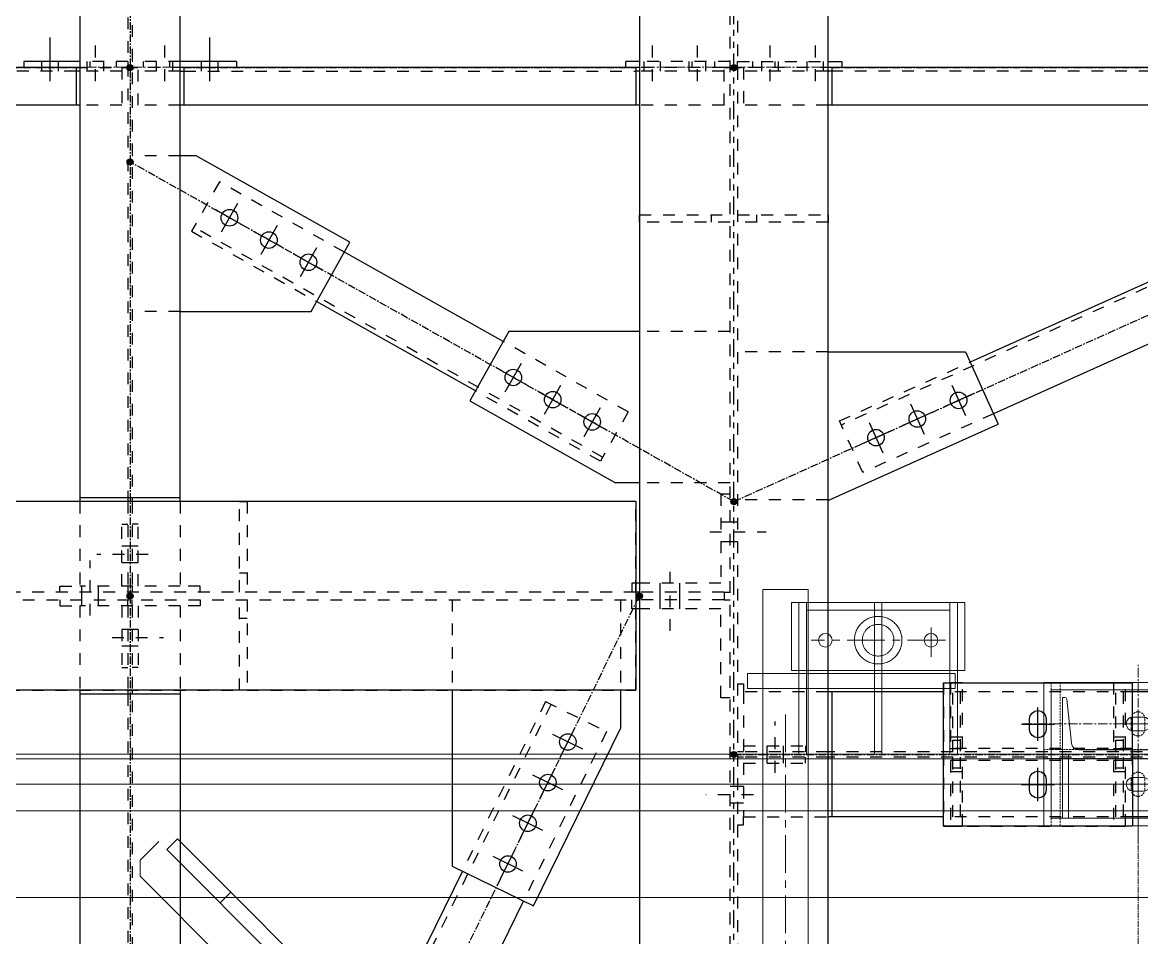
# Model space of a CAD drawing. Header units: inches. Extents: x 209270 to 234360, y -180214 to -150194.
# Drawn here: x 224436 to 225919, y -160517 to -159304 of the extents above; entities that cross this region are included whole.
import ezdxf

# ---------------------------------------------------------------- set-up
doc = ezdxf.new("R2010")
doc.units = ezdxf.units.IN
doc.header["$LTSCALE"] = 10
doc.header["$MEASUREMENT"] = 0
for name, pattern in [('ACAD_ISO02W100', [15, 12, -3]), ('CENTER', [2, 1.25, -0.25, 0.25, -0.25]), ('CENTER2', [1.125, 0.75, -0.125, 0.125, -0.125]), ('DXK_LINE_DOT2', [3.9198, 1.9599, -1.9599]), ('DXK_LINE_DOT5', [7.8785, 2.979, -0.9799, 0.9799, -0.9799, 0.9799, -0.9799]), ('HIDDEN', [0.375, 0.25, -0.125])]:
    doc.linetypes.add(name, pattern=pattern)
doc.layers.get('0').update_dxf_attribs({"color": 1})
for name, color, linetype in [('_BLUE_0', 5, 'Continuous'), ('_BLUE_1', 5, 'Continuous'), ('_BLUE_2', 5, 'Continuous'), ('_BLUE_4', 5, 'Continuous')]:
    doc.layers.add(name, color=color, linetype=linetype)
for name, color, linetype, lineweight in [('All Bought', 1, 'Continuous', 9), ('Belt', 1, 'Continuous', 9), ('CEN', 1, 'CENTER', 9), ('CENETR LINE', 1, 'CENTER2', 9), ('DIM', 1, 'Continuous', 13), ('HIDDEN', 1, 'HIDDEN', 9), ('MAIN OBJECT', 1, 'Continuous', 18), ('OBJECT', 1, 'Continuous', 18), ('STR25', 1, 'Continuous', 5)]:
    doc.layers.add(name, color=color, linetype=linetype, lineweight=lineweight)

# ---------------------------------------------------------------- blocks, each defined once
blk = doc.blocks.new('A$Cb40ec30b')
at = {"layer": 'CEN'}
for p, q in [((0, 15.8), (0, 64.2)), ((-26.3, 40), (26.3, 40)), ((0, -59), (0, -21)), ((-25.5, -40), (26.5, -40))]:
    blk.add_line(p, q, dxfattribs=at)
at = {"layer": 'HIDDEN'}
for points in [[(-103, 6), (-115, 6), (-115, 95), (-103, 95)], [(103, 6), (115, 6), (115, 95), (103, 95)], [(125, 6), (125, -6), (-125, -6), (-125, 6)], [(-103, -6), (-115, -6), (-115, -95), (-103, -95)], [(103, -6), (115, -6), (115, -95), (103, -95)]]:
    blk.add_lwpolyline(points, close=True, dxfattribs=at)
at = {"layer": 'HIDDEN', "elevation": 149686677196.4}
for points in [[(9, 47), (9, 33, -1), (-9, 33), (-9, 47, -1)], [(9, -33), (9, -47, -1), (-9, -47), (-9, -33, -1)]]:
    blk.add_lwpolyline(points, format="xyb", close=True, dxfattribs=at)
at = {"layer": 'STR25', "ltscale": 0.2}
blk.add_lwpolyline([(-125, 95), (125, 95), (125, -95), (-125, -95)], close=True, dxfattribs=at)
blk = doc.blocks.new('A$Cfd238a5e')
at = {"layer": 'CEN'}
for p, q in [((0, 118.3), (0, -118.3)), ((-152.8, 0), (152.8, 0)), ((-152.8, -40), (152.8, -40))]:
    blk.add_line(p, q, dxfattribs=at)
at = {"layer": 'MAIN OBJECT', "ltscale": 0.2, "elevation": 149686677196.4}
for points in [[(7.3, 31), (-6.7, 31, -1), (-6.7, 49), (7.3, 49, -1)], [(7.3, -31), (-6.7, -31, 1), (-6.7, -49), (7.3, -49, 1)]]:
    blk.add_lwpolyline(points, format="xyb", close=True, dxfattribs=at)
at = {"layer": 'OBJECT'}
for points in [[(-115, -85), (115, -85), (115, 85), (-115, 85)], [(-100, 85), (-92, 85), (-92, 0), (-100, 0)], [(100, 85), (92, 85), (92, 0), (100, 0)]]:
    blk.add_lwpolyline(points, close=True, dxfattribs=at)
blk.add_lwpolyline([(-94.4, -72.9, -0.383864), (-96.8, -75), (-100, -75), (-100, 0), (100, 0), (100, -75), (96.8, -75, -0.383864), (94.4, -72.9), (88.3, -14.7, 0.383864), (78.4, -5.7), (-78.4, -5.7, 0.383864), (-88.3, -14.7)], format="xyb", close=True, dxfattribs=at)
at = {"layer": 'DIM'}
blk.add_blockref('A$Cb40ec30b', (0, 0), dxfattribs=at)
blk = doc.blocks.new('A$C2698bf6b')
at = {"layer": 'CENETR LINE'}
blk.add_line((0, -1290), (0, 1290), dxfattribs=at)
at = {"layer": 'DIM', "xscale": -1, "rotation": 180}
blk.add_blockref('A$Cfd238a5e', (0, 1290), dxfattribs=at)
blk = doc.blocks.new('A$C1f4f58bd')
at = {"layer": 'CEN'}
blk.add_lwpolyline([(1100, 2200), (5000, 2200), (5000, -2700), (1100, -2700)], close=True, dxfattribs=at)
blk = doc.blocks.new('A$C1db7f450')
at = {"layer": 'All Bought'}
for p, q in [((402.3, 1508, 76268778.1), (342.2, 1508, 76268778.1)), ((342.2, 1508, 76268778.1), (342.2, 638.5, -6732037472.9)), ((402.3, 638.5, -6732037472.9), (402.3, 1508, 76268778.1)), ((422.4, 1396.9, 2061071342.7), (147.3, 1396.9, 2061071342.7)), ((147.3, 1396.9, 2061071342.7), (147.3, 1376.9, 2061071342.7)), ((219.3, 1400.9, 2061071342.7), (154.3, 1400.9, 2061071342.7)), ((422.4, 1376.9, 2061071342.7), (422.4, 1396.9, 2061071342.7)), ((147.3, 1376.9, 2061071342.7), (422.4, 1376.9, 2061071342.7)), ((1177.8, 1177.8, -6732037472.9), (1107.1, 1107.1, -6732037472.9)), ((1192, 1163.7, -6732037472.9), (1177.8, 1177.8, -6732037472.9)), ((1202.6, 1174.3, -6732037472.9), (1227.3, 1149.5, -6732037472.9)), ((579.8, 551.5, -6732037472.9), (1192, 1163.7, -6732037472.9)), ((1227.3, 1128.3, -6732037472.9), (1227.3, 1149.5, -6732037472.9)), ((99, 0, -6732037472.9), (1227.3, 1128.3, -6732037472.9)), ((1107.1, 1107.1, -6732037472.9), (565.7, 565.7, -6732037472.9)), ((1121.2, 1093, -6732037472.9), (1107.1, 1107.1, -6732037472.9))]:
    blk.add_line(p, q, dxfattribs=at)
at = {"layer": 'All Bought', "linetype": 'ACAD_ISO02W100', "ltscale": 3}
for p, q in [((344.3, 1480.9, 2061071342.7), (154.3, 1480.9, 2061071342.7)), ((344.3, 1400.9, 2061071342.7), (344.3, 1480.9, 2061071342.7)), ((154.3, 1400.9, 2061071342.7), (344.3, 1400.9, 2061071342.7))]:
    blk.add_line(p, q, dxfattribs=at)
at = {"layer": 'All Bought', "linetype": 'CENTER', "ltscale": 4}
for p, q in [((179.3, 1419, 2061071342.7), (179.3, 1457.9, 2061071342.7)), ((160.3, 1440.9, 2061071342.7), (338.2, 1440.9, 2061071342.7)), ((372.3, 1342.7, 76268778.1), (372.3, -1570.4, 76268778.1))]:
    blk.add_line(p, q, dxfattribs=at)
at = {"layer": 'All Bought', "linetype": 'ACAD_ISO02W100', "ltscale": 3}
for radius in [31.5, 21]:
    blk.add_circle((249.3, 1440.9, 2061071342.7), radius, dxfattribs=at)
at = {"layer": 'All Bought'}
for centre in [(179.3, 1440.9, 2061071342.7), (319.3, 1440.9, 2061071342.7)]:
    blk.add_circle(centre, 9, dxfattribs=at)
at = {"layer": 'MAIN OBJECT'}
for p, q in [((364.3, 1490.9), (134.3, 1490.9)), ((134.3, 1490.9), (134.3, 1400.9)), ((144.3, 1490.9), (144.3, 1290)), ((154.3, 1490.9), (154.3, 1290)), ((244.3, 1490.9), (244.3, 1290)), ((254.3, 1490.9), (254.3, 1290)), ((344.3, 1490.9), (344.3, 1290)), ((354.3, 1490.9), (354.3, 1290)), ((364.3, 1400.9), (364.3, 1490.9)), ((154.3, 1480.9), (154.3, 1400.9)), ((364.3, 1400.9), (134.3, 1400.9)), ((154.3, 1290), (144.3, 1290)), ((254.3, 1290), (244.3, 1290)), ((354.3, 1290), (344.3, 1290))]:
    blk.add_line(p, q, dxfattribs=at)
blk = doc.blocks.new('MECH_DRAWING')
at = {"layer": 'Belt'}
blk.add_line((232515.7, -160463.7, 0), (219599.9, -160463.7, 0), dxfattribs=at)
at = {"layer": 'CEN'}
for p, q in [((220972.4, -160313.7), (228896, -160313.7)), ((232515.4, -160313.7), (221148.1, -160313.7))]:
    blk.add_line(p, q, dxfattribs=at)
at = {"layer": 'HIDDEN'}
for p, q in [((220972.4, -160279.8, 8793052905.5), (228896, -160279.8, 8793052905.5)), ((232515.4, -160279.8, 7050750846.7), (221148.1, -160279.8, 7050750846.7))]:
    blk.add_line(p, q, dxfattribs=at)
at = {"layer": 'MAIN OBJECT'}
for p, q in [((220972.4, -160273.7), (228896, -160273.7)), ((232515.4, -160273.7), (221148.1, -160273.7)), ((220972.4, -160348.7), (228896, -160348.7)), ((232515.5, -160348.7), (221148.1, -160348.7))]:
    blk.add_line(p, q, dxfattribs=at)
at = {"layer": 'DIM'}
for name, p in [('A$C1f4f58bd', (221961.9, -161563.7, -450449365.8)), ('A$C2698bf6b', (225914.5, -161563.7, 8206523580.7))]:
    blk.add_blockref(name, p, dxfattribs=at)
at = {"layer": 'MAIN OBJECT', "xscale": -1}
blk.add_blockref('A$C1db7f450', (225819.5, -161563.7, -2763300251.2), dxfattribs=at)
blk = doc.blocks.new('GridLine-116860372-116903 - 114867')
at = {"layer": '_BLUE_2', "linetype": 'DXK_LINE_DOT5'}
blk.add_line((20200.6, 12454.5), (20200.6, 27661.7), dxfattribs=at)
blk = doc.blocks.new('Bolt-116860372-115941 - 114867')
at = {"layer": '_BLUE_1', "linetype": 'DXK_LINE_DOT2'}
for p, q in [((19170.8, 19002.1), (19255.8, 19002.1)), ((19187, 19015.8), (19197, 19015.8)), ((19197, 19015.8), (19204.1, 19015.8)), ((19204.1, 19015.8), (19214.1, 19015.8)), ((19187, 18988.3), (19197, 18988.3)), ((19197, 18988.3), (19204.1, 18988.3)), ((19204.1, 18988.3), (19214.1, 18988.3))]:
    blk.add_line(p, q, dxfattribs=at)
blk = doc.blocks.new('Part-116860372-115044 - 114867')
at = {"layer": '_BLUE_4', "linetype": 'Continuous'}
for points in [[(17825.6, 19940.8, -1), (17825.6, 19950.8, -1)], [(19200.6, 19940.8, -1), (19200.6, 19950.8, -1)]]:
    blk.add_hatch(color=256, dxfattribs=at).paths.add_polyline_path(points)
at = {"layer": '_BLUE_1', "linetype": 'DXK_LINE_DOT2'}
for p, q in [((17840.9, 19945.8), (17840.9, 19883.3)), ((17944.3, 19945.8), (17840.9, 19945.8)), ((17938.1, 19939.6), (17840.9, 19939.6)), ((19111.1, 19939.6), (17944.3, 19939.6)), ((19111.1, 19945.8), (19187, 19945.8)), ((19187, 19939.6), (19117.3, 19939.6)), ((19187, 19945.8), (19187, 19883.3)), ((17938.1, 19883.3), (17840.9, 19883.3)), ((19187, 19883.3), (19117.3, 19883.3))]:
    blk.add_line(p, q, dxfattribs=at)
at = {"layer": '_BLUE_2', "linetype": 'Continuous'}
for p, q in [((17944.3, 19939.6), (17938.1, 19939.6)), ((19111.1, 19945.8), (17944.3, 19945.8)), ((17944.3, 19883.3), (17944.3, 19945.8)), ((19111.1, 19945.8), (19111.1, 19883.3)), ((19117.3, 19939.6), (19111.1, 19939.6)), ((19117.3, 19883.3), (17938.1, 19883.3))]:
    blk.add_line(p, q, dxfattribs=at)
at = {"layer": '_BLUE_4', "linetype": 'CENTER'}
for p, q in [((17825.6, 19945.8), (17840.9, 19945.8)), ((17944.3, 19945.8), (19111.1, 19945.8)), ((19187, 19945.8), (19200.6, 19945.8))]:
    blk.add_line(p, q, dxfattribs=at)
at = {"layer": '_BLUE_4', "linetype": 'Continuous'}
for centre in [(17825.6, 19945.8), (19200.6, 19945.8)]:
    blk.add_circle(centre, 5, dxfattribs=at)
blk = doc.blocks.new('Part-116860372-116697 - 114867')
at = {"layer": '_BLUE_1', "linetype": 'DXK_LINE_DOT2'}
for p, q in [((20563.1, 18704.8), (20563.1, 18804.1)), ((20575.6, 18804.1), (20575.6, 18704.8)), ((20575.6, 18785.4), (20563.1, 18785.4))]:
    blk.add_line(p, q, dxfattribs=at)
blk = doc.blocks.new('Part-116860372-115046 - 114867')
at = {"layer": '_BLUE_4', "linetype": 'Continuous'}
for points in [[(20200.6, 19940.8, -1), (20200.6, 19950.8, -1)], [(21450.6, 19940.8, -1), (21450.6, 19950.8, -1)]]:
    blk.add_hatch(color=256, dxfattribs=at).paths.add_polyline_path(points)
at = {"layer": '_BLUE_1', "linetype": 'DXK_LINE_DOT2'}
for p, q in [((20363.1, 19945.8), (20216.8, 19945.8)), ((20216.8, 19945.8), (20216.8, 19883.3)), ((20356.8, 19939.6), (20216.8, 19939.6)), ((21361.1, 19939.6), (20363.1, 19939.6)), ((21361.1, 19945.8), (21437, 19945.8)), ((21437, 19939.6), (21367.3, 19939.6)), ((21437, 19945.8), (21437, 19920.8)), ((21361.1, 19920.8), (21361.1, 19883.3)), ((21437, 19920.8), (21367.3, 19920.8)), ((20356.8, 19883.3), (20216.8, 19883.3)), ((21361.1, 19883.3), (21361.1, 19883.3))]:
    blk.add_line(p, q, dxfattribs=at)
at = {"layer": '_BLUE_2', "linetype": 'Continuous'}
for p, q in [((20363.1, 19939.6), (20356.8, 19939.6)), ((21361.1, 19945.8), (20363.1, 19945.8)), ((20363.1, 19945.8), (20363.1, 19883.3)), ((21361.1, 19945.8), (21361.1, 19883.3)), ((21367.3, 19939.6), (21361.1, 19939.6)), ((21367.3, 19920.8), (21361.1, 19920.8)), ((21361.1, 19883.3), (20356.8, 19883.3))]:
    blk.add_line(p, q, dxfattribs=at)
at = {"layer": '_BLUE_4', "linetype": 'CENTER'}
for p, q in [((20200.6, 19945.8), (20216.8, 19945.8)), ((20363.1, 19945.8), (21361.1, 19945.8)), ((21437, 19945.8), (21450.6, 19945.8))]:
    blk.add_line(p, q, dxfattribs=at)
at = {"layer": '_BLUE_4', "linetype": 'Continuous'}
for centre in [(20200.6, 19945.8), (21450.6, 19945.8)]:
    blk.add_circle(centre, 5, dxfattribs=at)
blk = doc.blocks.new('Part-116860372-114976 - 114867')
at = {"layer": '_BLUE_4', "linetype": 'Continuous'}
for points in [[(19200.6, 21315.8, -1), (19200.6, 21325.8, -1)], [(19200.6, 19065.8, -1), (19200.6, 19075.8, -1)]]:
    blk.add_hatch(color=256, dxfattribs=at).paths.add_polyline_path(points)
at = {"layer": '_BLUE_1', "linetype": 'DXK_LINE_DOT2'}
for p, q in [((19197, 21307.3), (19197, 21204.8)), ((19204.1, 21307.3), (19197, 21307.3)), ((19204.1, 21307.3), (19204.1, 21237.6)), ((19204.1, 21231.3), (19204.1, 19233.3)), ((19197, 21204.8), (19197, 19233.3)), ((19117.3, 19227.1), (19117.3, 19087.1)), ((19197, 19227.1), (19197, 19087.1)), ((19204.1, 19227.1), (19204.1, 19087.1)), ((19283.8, 19227.1), (19283.8, 19087.1)), ((19283.8, 19087.1), (19117.3, 19087.1))]:
    blk.add_line(p, q, dxfattribs=at)
at = {"layer": '_BLUE_2', "linetype": 'Continuous'}
for p, q in [((19117.3, 21231.3), (19117.3, 19227.1)), ((19283.8, 21231.3), (19117.3, 21231.3)), ((19197, 21237.6), (19197, 21231.3)), ((19204.1, 21237.6), (19204.1, 21231.3)), ((19283.8, 19227.1), (19283.8, 21231.3)), ((19283.8, 19233.3), (19117.3, 19233.3)), ((19197, 19233.3), (19197, 19227.1)), ((19204.1, 19233.3), (19204.1, 19227.1))]:
    blk.add_line(p, q, dxfattribs=at)
at = {"layer": '_BLUE_4', "linetype": 'CENTER'}
blk.add_line((19200.6, 21320.8), (19200.6, 19070.8), dxfattribs=at)
at = {"layer": '_BLUE_4', "linetype": 'Continuous'}
for centre in [(19200.6, 21320.8), (19200.6, 19070.8)]:
    blk.add_circle(centre, 5, dxfattribs=at)
blk = doc.blocks.new('Part-116860372-157426 - 114867')
at = {"layer": '_BLUE_1', "linetype": 'DXK_LINE_DOT2'}
for p, q in [((19381.8, 19227.1), (18815.6, 19227.1)), ((20038.1, 19227.1), (19394.3, 19227.1)), ((20038.1, 19077.1), (20038.1, 19227.1)), ((20038.1, 18914.6), (20038.1, 19064.6)), ((18841.8, 18914.6), (19381.8, 18914.6)), ((19394.3, 18914.6), (20038.1, 18914.6))]:
    blk.add_line(p, q, dxfattribs=at)
blk = doc.blocks.new('Part-116860372-115987 - 114867')
at = {"layer": '_BLUE_1', "linetype": 'DXK_LINE_DOT2'}
for p, q in [((19187, 19087.1), (19187, 19189.6)), ((19187, 19189.6), (19197, 19189.6)), ((19084.5, 19077.1), (19084.5, 19087.1)), ((19084.5, 19087.1), (19117.3, 19087.1)), ((19197, 19087.1), (19197, 19077.1))]:
    blk.add_line(p, q, dxfattribs=at)
blk = doc.blocks.new('Part-116860372-115939 - 114867')
at = {"layer": '_BLUE_1', "linetype": 'DXK_LINE_DOT2'}
for p, q in [((19204.1, 19054.6), (19204.1, 19064.6)), ((19316.6, 19064.6), (19316.6, 19054.6)), ((19214.1, 19054.6), (19214.1, 18952.1)), ((19316.6, 19054.6), (19283.8, 19054.6)), ((19214.1, 18952.1), (19204.1, 18952.1))]:
    blk.add_line(p, q, dxfattribs=at)
blk = doc.blocks.new('Part-116860372-114985 - 114867')
at = {"layer": '_BLUE_4', "linetype": 'Continuous'}
blk.add_hatch(color=256, dxfattribs=at).paths.add_polyline_path([(19200.6, 19065.8, -1), (19200.6, 19075.8, -1)])
at = {"layer": '_BLUE_1', "linetype": 'DXK_LINE_DOT2'}
for p, q in [((19283.8, 19054.6), (19117.3, 19054.6)), ((19117.3, 19054.6), (19117.3, 18914.6)), ((19197, 19054.6), (19197, 18914.6)), ((19204.1, 19054.6), (19204.1, 17626.2)), ((19283.8, 19054.6), (19283.8, 18914.6)), ((19197, 18908.3), (19197, 15470.2))]:
    blk.add_line(p, q, dxfattribs=at)
at = {"layer": '_BLUE_2', "linetype": 'Continuous'}
for p, q in [((19117.3, 18914.6), (19117.3, 15464)), ((19283.8, 18908.3), (19117.3, 18908.3)), ((19197, 18914.6), (19197, 18908.3)), ((19204.1, 18914.6), (19204.1, 18908.3)), ((19283.8, 18914.6), (19283.8, 15464))]:
    blk.add_line(p, q, dxfattribs=at)
at = {"layer": '_BLUE_4', "linetype": 'CENTER'}
blk.add_line((19200.6, 19070.8), (19200.6, 15320.8), dxfattribs=at)
at = {"layer": '_BLUE_4', "linetype": 'Continuous'}
blk.add_circle((19200.6, 19070.8), 5, dxfattribs=at)
blk = doc.blocks.new('Part-116860372-115004 - 114867')
at = {"layer": '_BLUE_4', "linetype": 'Continuous'}
blk.add_hatch(color=256, dxfattribs=at).paths.add_polyline_path([(20200.6, 18803.3, -1), (20200.6, 18813.3, -1)])
at = {"layer": '_BLUE_1', "linetype": 'DXK_LINE_DOT2'}
for p, q in [((20216.8, 18911.9), (20216.8, 18704.8)), ((20356.8, 18911.9), (20216.8, 18911.9)), ((20860.5, 18911.9), (20548, 18911.9)), ((20356.8, 18812.5), (20216.8, 18812.5)), ((20356.8, 18804.1), (20216.8, 18804.1)), ((23934.7, 18812.5), (20363.1, 18812.5)), ((23934.7, 18804.1), (20363.1, 18804.1)), ((20216.8, 18704.8), (20356.8, 18704.8)), ((20860.5, 18704.8), (20548, 18704.8))]:
    blk.add_line(p, q, dxfattribs=at)
at = {"layer": '_BLUE_2', "linetype": 'Continuous'}
for p, q in [((20548, 18911.9), (20356.8, 18911.9)), ((20363.1, 18911.9), (20363.1, 18704.8)), ((22423, 18911.9), (20860.5, 18911.9)), ((20363.1, 18812.5), (20356.8, 18812.5)), ((20363.1, 18804.1), (20356.8, 18804.1)), ((20363.1, 18704.8), (20356.8, 18704.8)), ((20548, 18704.8), (20363.1, 18704.8)), ((22423, 18704.8), (20860.5, 18704.8))]:
    blk.add_line(p, q, dxfattribs=at)
at = {"layer": '_BLUE_4', "linetype": 'CENTER'}
blk.add_line((20200.6, 18808.3), (23950.6, 18808.3), dxfattribs=at)
at = {"layer": '_BLUE_4', "linetype": 'Continuous'}
blk.add_circle((20200.6, 18808.3), 5, dxfattribs=at)
blk = doc.blocks.new('Bolt-116860372-116259 - 114867')
at = {"layer": '_BLUE_2', "linetype": 'Continuous'}
for p, q in [((19913.5, 18804.3), (19937.7, 18853.7)), ((19950.3, 18816.9), (19900.9, 18841.1)), ((19880.4, 18737), (19904.7, 18786.4)), ((19917.3, 18749.6), (19867.9, 18773.8)), ((19884.2, 18682.3), (19834.8, 18706.5)), ((19847.4, 18669.7), (19871.6, 18719.1)), ((19814.3, 18602.4), (19838.6, 18651.7)), ((19851.1, 18614.9), (19801.8, 18639.2))]:
    blk.add_line(p, q, dxfattribs=at)
for centre in [(19925.6, 18829), (19892.6, 18761.7), (19859.5, 18694.4), (19826.5, 18627)]:
    blk.add_circle(centre, 13.7, dxfattribs=at)
blk = doc.blocks.new('Bolt-116860372-115919 - 114867')
at = {"layer": '_BLUE_1', "linetype": 'DXK_LINE_DOT2'}
for p, q in [((20065.6, 19923.3), (20065.6, 19995.8)), ((20140.6, 19923.3), (20140.6, 19995.8)), ((20051.8, 19945.8), (20051.8, 19955.8)), ((20079.3, 19945.8), (20079.3, 19955.8)), ((20126.8, 19945.8), (20126.8, 19955.8)), ((20154.3, 19945.8), (20154.3, 19955.8)), ((20051.8, 19939.6), (20051.8, 19945.8)), ((20079.3, 19939.6), (20079.3, 19945.8)), ((20126.8, 19939.6), (20126.8, 19945.8)), ((20154.3, 19939.6), (20154.3, 19945.8))]:
    blk.add_line(p, q, dxfattribs=at)
blk = doc.blocks.new('Part-116860372-115045 - 114867')
at = {"layer": '_BLUE_4', "linetype": 'Continuous'}
for points in [[(19200.6, 19940.8, -1), (19200.6, 19950.8, -1)], [(20200.6, 19940.8, -1), (20200.6, 19950.8, -1)]]:
    blk.add_hatch(color=256, dxfattribs=at).paths.add_polyline_path(points)
at = {"layer": '_BLUE_1', "linetype": 'DXK_LINE_DOT2'}
for p, q in [((19214.1, 19883.3), (19214.1, 19945.8)), ((19290.1, 19945.8), (19214.1, 19945.8)), ((19283.8, 19939.6), (19214.1, 19939.6)), ((19290.1, 19939.6), (20038.1, 19939.6)), ((20184.3, 19945.8), (20038.1, 19945.8)), ((20184.3, 19939.6), (20044.3, 19939.6)), ((20184.3, 19883.3), (20184.3, 19945.8)), ((19283.8, 19883.3), (19214.1, 19883.3)), ((20184.3, 19883.3), (20044.3, 19883.3))]:
    blk.add_line(p, q, dxfattribs=at)
at = {"layer": '_BLUE_2', "linetype": 'Continuous'}
for p, q in [((19283.8, 19939.6), (19290.1, 19939.6)), ((20038.1, 19945.8), (19290.1, 19945.8)), ((19290.1, 19883.3), (19290.1, 19945.8)), ((20038.1, 19945.8), (20038.1, 19883.3)), ((20044.3, 19939.6), (20038.1, 19939.6)), ((20044.3, 19883.3), (19283.8, 19883.3))]:
    blk.add_line(p, q, dxfattribs=at)
at = {"layer": '_BLUE_4', "linetype": 'CENTER'}
for p, q in [((19200.6, 19945.8), (19214.1, 19945.8)), ((19290.1, 19945.8), (20038.1, 19945.8)), ((20184.3, 19945.8), (20200.6, 19945.8))]:
    blk.add_line(p, q, dxfattribs=at)
at = {"layer": '_BLUE_4', "linetype": 'Continuous'}
for centre in [(19200.6, 19945.8), (20200.6, 19945.8)]:
    blk.add_circle(centre, 5, dxfattribs=at)
blk = doc.blocks.new('Part-116860372-115917 - 114867')
at = {"layer": '_BLUE_1', "linetype": 'DXK_LINE_DOT2'}
for p, q in [((20194.3, 19955.8), (20044.3, 19955.8)), ((20131.8, 19945.8), (20131.8, 19955.8)), ((20169.3, 19945.8), (20169.3, 19955.8))]:
    blk.add_line(p, q, dxfattribs=at)
at = {"layer": '_BLUE_2', "linetype": 'Continuous'}
for p, q in [((20044.3, 19955.8), (20021.8, 19955.8)), ((20021.8, 19945.8), (20021.8, 19955.8)), ((20044.3, 19945.8), (20038.1, 19945.8))]:
    blk.add_line(p, q, dxfattribs=at)
blk = doc.blocks.new('Part-116860372-115081 - 114867')
at = {"layer": '_BLUE_4', "linetype": 'Continuous'}
for points in [[(21450.6, 19784.6, -1), (21450.6, 19794.6, -1)], [(20200.6, 19222.1, -1), (20200.6, 19232.1, -1)]]:
    blk.add_hatch(color=256, dxfattribs=at).paths.add_polyline_path(points)
at = {"layer": '_BLUE_1', "linetype": 'DXK_LINE_DOT2'}
for p, q in [((21310.1, 19781.2), (21093.5, 19683.7)), ((21310.1, 19781.2), (21348.6, 19695.7)), ((21313.2, 19774.4), (20378.7, 19353.8)), ((21348.6, 19695.7), (21132, 19598.3)), ((20375.6, 19360.7), (20592.2, 19458.1)), ((20630.6, 19372.6), (20414, 19275.2)), ((20414, 19275.2), (20375.6, 19360.7))]:
    blk.add_line(p, q, dxfattribs=at)
at = {"layer": '_BLUE_2', "linetype": 'Continuous'}
for p, q in [((21093.5, 19683.7), (20592.2, 19458.1)), ((21132, 19598.3), (20630.6, 19372.6))]:
    blk.add_line(p, q, dxfattribs=at)
at = {"layer": '_BLUE_4', "linetype": 'CENTER'}
blk.add_line((20200.6, 19227.1), (21450.6, 19789.6), dxfattribs=at)
at = {"layer": '_BLUE_4', "linetype": 'Continuous'}
for centre in [(21450.6, 19789.6), (20200.6, 19227.1)]:
    blk.add_circle(centre, 5, dxfattribs=at)
blk = doc.blocks.new('Part-116860372-115082 - 114867')
at = {"layer": '_BLUE_4', "linetype": 'Continuous'}
for points in [[(19200.6, 19784.6, -1), (19200.6, 19794.6, -1)], [(20200.6, 19222.1, -1), (20200.6, 19232.1, -1)]]:
    blk.add_hatch(color=256, dxfattribs=at).paths.add_polyline_path(points)
at = {"layer": '_BLUE_1', "linetype": 'DXK_LINE_DOT2'}
for p, q in [((19348.5, 19756.6), (19302.6, 19674.8)), ((19555.5, 19640.1), (19348.5, 19756.6)), ((19302.6, 19674.8), (19509.6, 19558.4)), ((19983.3, 19300.5), (19306.3, 19681.4)), ((20025.6, 19375.7), (19818.6, 19492.2)), ((19979.6, 19294), (19772.6, 19410.4)), ((20025.6, 19375.7), (19979.6, 19294))]:
    blk.add_line(p, q, dxfattribs=at)
at = {"layer": '_BLUE_2', "linetype": 'Continuous'}
for p, q in [((19818.6, 19492.2), (19555.5, 19640.1)), ((19772.6, 19410.4), (19509.6, 19558.4))]:
    blk.add_line(p, q, dxfattribs=at)
at = {"layer": '_BLUE_4', "linetype": 'CENTER'}
blk.add_line((20200.6, 19227.1), (19200.6, 19789.6), dxfattribs=at)
at = {"layer": '_BLUE_4', "linetype": 'Continuous'}
for centre in [(19200.6, 19789.6), (20200.6, 19227.1)]:
    blk.add_circle(centre, 5, dxfattribs=at)
blk = doc.blocks.new('Part-116860372-115768 - 114867')
at = {"layer": '_BLUE_1', "linetype": 'DXK_LINE_DOT2'}
for p, q in [((19197, 19955.8), (19117.3, 19955.8)), ((19134.5, 19945.8), (19134.5, 19955.8)), ((19178.3, 19945.8), (19178.3, 19955.8)), ((19197, 19955.8), (19197, 19945.8))]:
    blk.add_line(p, q, dxfattribs=at)
at = {"layer": '_BLUE_2', "linetype": 'Continuous'}
for p, q in [((19117.3, 19955.8), (19024.5, 19955.8)), ((19024.5, 19955.8), (19024.5, 19945.8)), ((19117.3, 19945.8), (19111.1, 19945.8))]:
    blk.add_line(p, q, dxfattribs=at)
blk = doc.blocks.new('Bolt-116860372-115770 - 114867')
at = {"layer": '_BLUE_1', "linetype": 'DXK_LINE_DOT2'}
for p, q in [((19257.9, 19923.3), (19257.9, 19995.8)), ((19244.1, 19945.8), (19244.1, 19955.8)), ((19271.6, 19945.8), (19271.6, 19955.8)), ((19244.1, 19939.6), (19244.1, 19945.8)), ((19271.6, 19939.6), (19271.6, 19945.8))]:
    blk.add_line(p, q, dxfattribs=at)
at = {"layer": '_BLUE_2', "linetype": 'Continuous'}
for p, q in [((19332.9, 19923.3), (19332.9, 19995.8)), ((19319.1, 19945.8), (19319.1, 19955.8)), ((19346.6, 19945.8), (19346.6, 19955.8)), ((19319.1, 19939.6), (19319.1, 19945.8)), ((19346.6, 19939.6), (19346.6, 19945.8))]:
    blk.add_line(p, q, dxfattribs=at)
blk = doc.blocks.new('Part-116860372-115109 - 114867')
at = {"layer": '_BLUE_4', "linetype": 'Continuous'}
for points in [[(20044.3, 19065.8, -1), (20044.3, 19075.8, -1)], [(19200.6, 17347.1, -1), (19200.6, 17357.1, -1)]]:
    blk.add_hatch(color=256, dxfattribs=at).paths.add_polyline_path(points)
at = {"layer": '_BLUE_1', "linetype": 'DXK_LINE_DOT2'}
for p, q in [((19897.8, 18891.4), (19310.6, 17695.4)), ((19888.8, 18895.8), (19751.1, 18615.3)), ((19888.8, 18895.8), (19989.8, 18846.3)), ((19989.8, 18846.3), (19852.1, 18565.7)), ((19301.6, 17699.8), (19439.3, 17980.3)), ((19540.3, 17930.7), (19402.6, 17650.2)), ((19402.6, 17650.2), (19301.6, 17699.8))]:
    blk.add_line(p, q, dxfattribs=at)
at = {"layer": '_BLUE_2', "linetype": 'Continuous'}
for p, q in [((19751.1, 18615.3), (19439.3, 17980.3)), ((19852.1, 18565.7), (19540.3, 17930.7))]:
    blk.add_line(p, q, dxfattribs=at)
at = {"layer": '_BLUE_4', "linetype": 'CENTER'}
blk.add_line((19200.6, 17352.1), (20044.3, 19070.8), dxfattribs=at)
at = {"layer": '_BLUE_4', "linetype": 'Continuous'}
for centre in [(20044.3, 19070.8), (19200.6, 17352.1)]:
    blk.add_circle(centre, 5, dxfattribs=at)
blk = doc.blocks.new('Part-116860372-115112 - 114867')
at = {"layer": '_BLUE_2', "linetype": 'Continuous'}
for p, q in [((20038.1, 19227.1), (9419.3, 19227.1)), ((20038.1, 19227.1), (20038.1, 18914.6)), ((20038.1, 18914.6), (18841.8, 18914.6))]:
    blk.add_line(p, q, dxfattribs=at)
blk = doc.blocks.new('Part-116860372-115114 - 114867')
at = {"layer": '_BLUE_1', "linetype": 'DXK_LINE_DOT2'}
for p, q in [((20038.1, 19077.1), (9419.3, 19077.1)), ((20184.3, 19077.1), (20038.1, 19077.1)), ((20038.1, 19077.1), (20038.1, 19064.6)), ((20184.3, 19077.1), (20184.3, 19064.6)), ((9419.3, 19064.6), (20038.1, 19064.6)), ((20184.3, 19064.6), (20044.3, 19064.6))]:
    blk.add_line(p, q, dxfattribs=at)
at = {"layer": '_BLUE_2', "linetype": 'Continuous'}
for p, q in [((20044.3, 19077.1), (20038.1, 19077.1)), ((20044.3, 19064.6), (20038.1, 19064.6))]:
    blk.add_line(p, q, dxfattribs=at)
blk = doc.blocks.new('Part-116860372-116283 - 114867')
at = {"layer": '_BLUE_1', "linetype": 'DXK_LINE_DOT2'}
for p, q in [((20194.3, 19239.6), (20179.3, 19239.6)), ((20179.3, 19239.6), (20179.3, 19092.1)), ((20031.8, 19092.1), (20031.8, 19077.1)), ((20038.1, 19092.1), (20031.8, 19092.1)), ((20179.3, 19092.1), (20044.3, 19092.1)), ((20184.3, 19077.1), (20194.3, 19077.1))]:
    blk.add_line(p, q, dxfattribs=at)
at = {"layer": '_BLUE_2', "linetype": 'Continuous'}
blk.add_line((20044.3, 19092.1), (20038.1, 19092.1), dxfattribs=at)
blk = doc.blocks.new('Part-116860372-115115 - 114867')
at = {"layer": '_BLUE_2', "linetype": 'Continuous'}
for p, q in [((20044.3, 20964.1), (20044.3, 12960.8)), ((20356.8, 12960.8), (20356.8, 20964.1))]:
    blk.add_line(p, q, dxfattribs=at)
blk = doc.blocks.new('Part-116860372-115117 - 114867')
at = {"layer": '_BLUE_1', "linetype": 'DXK_LINE_DOT2'}
for p, q in [((20194.3, 12960.8), (20194.3, 20964.1)), ((20206.8, 20964.1), (20206.8, 12960.8))]:
    blk.add_line(p, q, dxfattribs=at)
blk = doc.blocks.new('Part-116860372-115929 - 114867')
at = {"layer": '_BLUE_1', "linetype": 'DXK_LINE_DOT2'}
for p, q in [((20206.8, 18925), (20216.8, 18925)), ((20216.8, 18925), (20216.8, 18911.9)), ((20216.8, 18822.5), (20319.3, 18822.5)), ((20319.3, 18822.5), (20319.3, 18812.5)), ((20216.8, 18812.5), (20206.8, 18812.5))]:
    blk.add_line(p, q, dxfattribs=at)
blk = doc.blocks.new('Part-116860372-116663 - 114867')
at = {"layer": '_BLUE_1', "linetype": 'DXK_LINE_DOT2'}
for p, q in [((20860.5, 18818.4), (20548, 18818.3)), ((20548, 18798.3), (20548, 18818.3)), ((20860.5, 18798.4), (20860.5, 18818.4)), ((20860.5, 18798.4), (20548, 18798.3))]:
    blk.add_line(p, q, dxfattribs=at)
blk = doc.blocks.new('Part-116860372-116665 - 114867')
at = {"layer": '_BLUE_1', "linetype": 'DXK_LINE_DOT2'}
for p, q in [((20559.3, 18927.1), (20559.3, 18818.3)), ((20579.3, 18927.1), (20559.3, 18927.1)), ((20579.3, 18818.3), (20579.3, 18927.1)), ((20579.3, 18837.1), (20559.3, 18837.1)), ((20559.3, 18818.3), (20579.3, 18818.3))]:
    blk.add_line(p, q, dxfattribs=at)
blk = doc.blocks.new('Bolt-116860372-115920 - 114867')
at = {"layer": '_BLUE_1', "linetype": 'DXK_LINE_DOT2'}
for p, q in [((20260.6, 19923.3), (20260.6, 19995.8)), ((20335.6, 19923.3), (20335.6, 19995.8)), ((20246.8, 19945.8), (20246.8, 19955.8)), ((20274.3, 19945.8), (20274.3, 19955.8)), ((20321.8, 19945.8), (20321.8, 19955.8)), ((20349.3, 19945.8), (20349.3, 19955.8)), ((20246.8, 19939.6), (20246.8, 19945.8)), ((20274.3, 19939.6), (20274.3, 19945.8)), ((20321.8, 19939.6), (20321.8, 19945.8)), ((20349.3, 19939.6), (20349.3, 19945.8))]:
    blk.add_line(p, q, dxfattribs=at)
blk = doc.blocks.new('Part-116860372-149908 - 114867')
at = {"layer": '_BLUE_1', "linetype": 'DXK_LINE_DOT2'}
for p, q in [((19381.8, 19077.1), (19381.8, 19227.1)), ((19381.8, 19227.1), (19394.3, 19227.1)), ((19394.3, 19227.1), (19394.3, 19077.1)), ((19394.3, 19108.3), (19381.8, 19108.3))]:
    blk.add_line(p, q, dxfattribs=at)
blk = doc.blocks.new('Bolt-116860372-115942 - 114867')
at = {"layer": '_BLUE_1', "linetype": 'DXK_LINE_DOT2'}
for p, q in [((19134.5, 19038.3), (19134.5, 19129.6)), ((19120.8, 19077.1), (19120.8, 19087.1)), ((19120.8, 19064.6), (19120.8, 19077.1)), ((19148.3, 19077.1), (19148.3, 19087.1)), ((19148.3, 19064.6), (19148.3, 19077.1)), ((19120.8, 19054.6), (19120.8, 19064.6)), ((19148.3, 19054.6), (19148.3, 19064.6))]:
    blk.add_line(p, q, dxfattribs=at)
blk = doc.blocks.new('Part-116860372-115918 - 114867')
at = {"layer": '_BLUE_1', "linetype": 'DXK_LINE_DOT2'}
for p, q in [((20206.8, 19945.8), (20206.8, 19955.8)), ((20206.8, 19955.8), (20356.8, 19955.8)), ((20231.8, 19945.8), (20231.8, 19955.8)), ((20269.3, 19945.8), (20269.3, 19955.8))]:
    blk.add_line(p, q, dxfattribs=at)
at = {"layer": '_BLUE_2', "linetype": 'Continuous'}
for p, q in [((20356.8, 19955.8), (20379.3, 19955.8)), ((20379.3, 19955.8), (20379.3, 19945.8)), ((20363.1, 19945.8), (20356.8, 19945.8))]:
    blk.add_line(p, q, dxfattribs=at)
blk = doc.blocks.new('Part-116860372-115767 - 114867')
at = {"layer": '_BLUE_1', "linetype": 'DXK_LINE_DOT2'}
for p, q in [((19283.8, 19955.8), (19204.1, 19955.8)), ((19222.9, 19945.8), (19222.9, 19955.8)), ((19266.6, 19945.8), (19266.6, 19955.8))]:
    blk.add_line(p, q, dxfattribs=at)
at = {"layer": '_BLUE_2', "linetype": 'Continuous'}
for p, q in [((19376.6, 19955.8), (19283.8, 19955.8)), ((19376.6, 19955.8), (19376.6, 19945.8)), ((19290.1, 19945.8), (19283.8, 19945.8))]:
    blk.add_line(p, q, dxfattribs=at)
blk = doc.blocks.new('Part-116860372-116252 - 114867')
at = {"layer": '_BLUE_1', "linetype": 'DXK_LINE_DOT2'}
for p, q in [((19283.8, 19799.6), (19204.1, 19799.6)), ((19283.8, 19542.1), (19204.1, 19542.1))]:
    blk.add_line(p, q, dxfattribs=at)
at = {"layer": '_BLUE_2', "linetype": 'Continuous'}
for p, q in [((19310.2, 19799.6), (19283.8, 19799.6)), ((19564.7, 19656.5), (19310.2, 19799.6)), ((19500.4, 19542.1), (19564.7, 19656.5)), ((19283.8, 19542.1), (19500.4, 19542.1))]:
    blk.add_line(p, q, dxfattribs=at)
blk = doc.blocks.new('Bolt-116860372-115771 - 114867')
at = {"layer": '_BLUE_1', "linetype": 'DXK_LINE_DOT2'}
for p, q in [((19143.3, 19923.3), (19143.3, 19995.8)), ((19129.5, 19945.8), (19129.5, 19955.8)), ((19157, 19945.8), (19157, 19955.8)), ((19129.5, 19939.6), (19129.5, 19945.8)), ((19157, 19939.6), (19157, 19945.8))]:
    blk.add_line(p, q, dxfattribs=at)
at = {"layer": '_BLUE_2', "linetype": 'Continuous'}
for p, q in [((19068.3, 19923.3), (19068.3, 19995.8)), ((19054.5, 19945.8), (19054.5, 19955.8)), ((19082, 19945.8), (19082, 19955.8)), ((19054.5, 19939.6), (19054.5, 19945.8)), ((19082, 19939.6), (19082, 19945.8))]:
    blk.add_line(p, q, dxfattribs=at)
blk = doc.blocks.new('Part-116860372-115930 - 114867')
at = {"layer": '_BLUE_1', "linetype": 'DXK_LINE_DOT2'}
for p, q in [((20216.8, 18804.1), (20206.8, 18804.1)), ((20319.3, 18794.1), (20319.3, 18804.1)), ((20216.8, 18794.1), (20319.3, 18794.1)), ((20216.8, 18691.6), (20216.8, 18704.8)), ((20206.8, 18691.6), (20216.8, 18691.6))]:
    blk.add_line(p, q, dxfattribs=at)
blk = doc.blocks.new('Bolt-116860372-116284 - 114867')
at = {"layer": '_BLUE_1', "linetype": 'DXK_LINE_DOT2'}
for p, q in [((20094.3, 19110.8), (20094.3, 18998.3)), ((20078.1, 19092.1), (20078.1, 19077.1)), ((20078.1, 19077.1), (20078.1, 19064.6)), ((20110.6, 19092.1), (20110.6, 19077.1)), ((20110.6, 19077.1), (20110.6, 19064.6)), ((20078.1, 19064.6), (20078.1, 19049.6)), ((20110.6, 19064.6), (20110.6, 19049.6))]:
    blk.add_line(p, q, dxfattribs=at)
blk = doc.blocks.new('Part-116860372-116664 - 114867')
at = {"layer": '_BLUE_2', "linetype": 'Continuous'}
for p, q in [((20548, 18689.6), (20548, 18927.1)), ((20548, 18927.1), (20860.5, 18927.1)), ((20860.5, 18927.1), (20860.6, 18689.6)), ((20860.6, 18689.6), (20548, 18689.6))]:
    blk.add_line(p, q, dxfattribs=at)
blk = doc.blocks.new('Part-116860372-116668 - 114867')
at = {"layer": '_BLUE_1', "linetype": 'DXK_LINE_DOT2'}
for p, q in [((20829.3, 18927.1), (20829.3, 18818.4)), ((20849.3, 18927.1), (20829.3, 18927.1)), ((20849.3, 18818.4), (20849.3, 18927.1)), ((20849.3, 18837.1), (20829.3, 18837.1)), ((20829.3, 18818.4), (20849.3, 18818.4))]:
    blk.add_line(p, q, dxfattribs=at)
blk = doc.blocks.new('Part-116860372-116700 - 114867')
at = {"layer": '_BLUE_1', "linetype": 'DXK_LINE_DOT2'}
for p, q in [((20833.1, 18812.5), (20833.1, 18911.9)), ((20845.6, 18911.9), (20845.6, 18812.5)), ((20845.6, 18831.3), (20833.1, 18831.3))]:
    blk.add_line(p, q, dxfattribs=at)
blk = doc.blocks.new('Bolt-116860372-115931 - 114867')
at = {"layer": '_BLUE_1', "linetype": 'DXK_LINE_DOT2'}
for p, q in [((20269.3, 18777.9), (20269.3, 18862.9)), ((20255.6, 18812.5), (20255.6, 18822.5)), ((20283.1, 18812.5), (20283.1, 18822.5)), ((20255.6, 18804.1), (20255.6, 18812.5)), ((20255.6, 18794.1), (20255.6, 18804.1)), ((20283.1, 18804.1), (20283.1, 18812.5)), ((20283.1, 18794.1), (20283.1, 18804.1))]:
    blk.add_line(p, q, dxfattribs=at)
blk = doc.blocks.new('Bolt-116860372-115932 - 114867')
at = {"layer": '_BLUE_1', "linetype": 'DXK_LINE_DOT2'}
for p, q in [((20233.1, 18741.6), (20154.3, 18741.6)), ((20206.8, 18755.4), (20194.3, 18755.4)), ((20216.8, 18755.4), (20206.8, 18755.4)), ((20206.8, 18727.9), (20194.3, 18727.9)), ((20216.8, 18727.9), (20206.8, 18727.9))]:
    blk.add_line(p, q, dxfattribs=at)
blk = doc.blocks.new('Part-116860372-115940 - 114867')
at = {"layer": '_BLUE_1', "linetype": 'DXK_LINE_DOT2'}
for p, q in [((19084.5, 19064.6), (19084.5, 19054.6)), ((19197, 19054.6), (19197, 19064.6)), ((19084.5, 19054.6), (19117.3, 19054.6)), ((19187, 19054.6), (19187, 18952.1)), ((19187, 18952.1), (19197, 18952.1))]:
    blk.add_line(p, q, dxfattribs=at)
blk = doc.blocks.new('Part-116860372-115988 - 114867')
at = {"layer": '_BLUE_1', "linetype": 'DXK_LINE_DOT2'}
for p, q in [((19214.1, 19189.6), (19204.1, 19189.6)), ((19214.1, 19087.1), (19214.1, 19189.6)), ((19204.1, 19087.1), (19204.1, 19077.1)), ((19316.6, 19087.1), (19283.8, 19087.1)), ((19316.6, 19077.1), (19316.6, 19087.1))]:
    blk.add_line(p, q, dxfattribs=at)
blk = doc.blocks.new('Bolt-116860372-115989 - 114867')
at = {"layer": '_BLUE_1', "linetype": 'DXK_LINE_DOT2'}
for p, q in [((19197, 19153.3), (19187, 19153.3)), ((19204.1, 19153.3), (19197, 19153.3)), ((19214.1, 19153.3), (19204.1, 19153.3)), ((19230.4, 19139.6), (19145.4, 19139.6)), ((19197, 19125.8), (19187, 19125.8)), ((19204.1, 19125.8), (19197, 19125.8)), ((19214.1, 19125.8), (19204.1, 19125.8))]:
    blk.add_line(p, q, dxfattribs=at)
blk = doc.blocks.new('Part-116860372-116364 - 114867')
at = {"layer": '_BLUE_1', "linetype": 'DXK_LINE_DOT2'}
for p, q in [((20206.8, 19702.1), (20356.8, 19702.1)), ((20356.8, 19689.6), (20206.8, 19689.6)), ((20238.1, 19702.1), (20238.1, 19689.6)), ((20356.8, 19702.1), (20356.8, 19689.6))]:
    blk.add_line(p, q, dxfattribs=at)
blk = doc.blocks.new('Bolt-116860372-116265 - 114867')
at = {"layer": '_BLUE_2', "linetype": 'Continuous'}
for p, q in [((20561.5, 19419.7), (20584.1, 19369.5)), ((20597.9, 19405.9), (20547.7, 19383.3)), ((20529.5, 19375.1), (20479.3, 19352.5)), ((20493.1, 19388.9), (20515.7, 19338.7)), ((20424.7, 19358.1), (20447.3, 19307.9)), ((20461.1, 19344.3), (20410.9, 19321.7))]:
    blk.add_line(p, q, dxfattribs=at)
for centre in [(20572.8, 19394.6), (20504.4, 19363.8), (20436, 19333)]:
    blk.add_circle(centre, 13.7, dxfattribs=at)
blk = doc.blocks.new('Bolt-116860372-116253 - 114867')
at = {"layer": '_BLUE_2', "linetype": 'Continuous'}
for p, q in [((19389.2, 19683.5), (19341.3, 19710.5)), ((19378.7, 19720.9), (19351.7, 19673)), ((19454.6, 19646.7), (19406.6, 19673.7)), ((19444.1, 19684.2), (19417.1, 19636.2)), ((19519.9, 19610), (19472, 19636.9)), ((19509.4, 19647.4), (19482.5, 19599.5))]:
    blk.add_line(p, q, dxfattribs=at)
for centre in [(19365.2, 19697), (19430.6, 19660.2), (19496, 19623.4)]:
    blk.add_circle(centre, 13.8, dxfattribs=at)
blk = doc.blocks.new('Bolt-116860372-116285 - 114867')
at = {"layer": '_BLUE_1', "linetype": 'DXK_LINE_DOT2'}
for p, q in [((20179.3, 19193.3), (20194.3, 19193.3)), ((20194.3, 19193.3), (20206.8, 19193.3)), ((20160.6, 19177.1), (20254.3, 19177.1)), ((20179.3, 19160.8), (20194.3, 19160.8)), ((20194.3, 19160.8), (20206.8, 19160.8))]:
    blk.add_line(p, q, dxfattribs=at)
blk = doc.blocks.new('Part-116860372-116255 - 114867')
at = {"layer": '_BLUE_1', "linetype": 'DXK_LINE_DOT2'}
for p, q in [((20194.3, 19508.5), (20044.3, 19508.5)), ((20194.3, 19258.3), (20044.3, 19258.3))]:
    blk.add_line(p, q, dxfattribs=at)
at = {"layer": '_BLUE_2', "linetype": 'Continuous'}
for p, q in [((19827.8, 19508.5), (19763.4, 19394.1)), ((20044.3, 19508.5), (19827.8, 19508.5)), ((19763.4, 19394.1), (20004.7, 19258.3)), ((20044.3, 19258.3), (20004.7, 19258.3))]:
    blk.add_line(p, q, dxfattribs=at)
blk = doc.blocks.new('Bolt-116860372-116256 - 114867')
at = {"layer": '_BLUE_2', "linetype": 'Continuous'}
for p, q in [((19811.3, 19446.1), (19859.2, 19419.1)), ((19821.8, 19408.6), (19848.7, 19456.5)), ((19876.7, 19409.3), (19924.6, 19382.3)), ((19887.1, 19371.8), (19914.1, 19419.8)), ((19942, 19372.5), (19990, 19345.6)), ((19952.5, 19335.1), (19979.5, 19383))]:
    blk.add_line(p, q, dxfattribs=at)
for centre in [(19835.3, 19432.6), (19900.6, 19395.8), (19966, 19359)]:
    blk.add_circle(centre, 13.7, dxfattribs=at)
blk = doc.blocks.new('Part-116860372-116258 - 114867')
at = {"layer": '_BLUE_1', "linetype": 'DXK_LINE_DOT2'}
for p, q in [((19734.2, 19064.6), (19734.2, 18914.6)), ((20013, 19064.6), (20013, 18914.6))]:
    blk.add_line(p, q, dxfattribs=at)
at = {"layer": '_BLUE_2', "linetype": 'Continuous'}
for p, q in [((19734.2, 18914.6), (19734.2, 18623.6)), ((20013, 18914.6), (20013, 18851.1)), ((19868.9, 18557.5), (20013, 18851.1)), ((19734.2, 18623.6), (19868.9, 18557.5))]:
    blk.add_line(p, q, dxfattribs=at)
blk = doc.blocks.new('Part-116860372-116264 - 114867')
at = {"layer": '_BLUE_1', "linetype": 'DXK_LINE_DOT2'}
for p, q in [((20356.8, 19475.2), (20206.8, 19475.2)), ((20356.8, 19229.9), (20206.8, 19229.9))]:
    blk.add_line(p, q, dxfattribs=at)
at = {"layer": '_BLUE_2', "linetype": 'Continuous'}
for p, q in [((20356.8, 19475.2), (20584.5, 19475.2)), ((20584.5, 19475.2), (20638.3, 19355.5)), ((20359.1, 19229.9), (20638.3, 19355.5)), ((20356.8, 19229.9), (20359.1, 19229.9))]:
    blk.add_line(p, q, dxfattribs=at)
blk = doc.blocks.new('Part-116860372-116282 - 114867')
at = {"layer": '_BLUE_1', "linetype": 'DXK_LINE_DOT2'}
for p, q in [((20031.8, 19049.6), (20031.8, 19064.6)), ((20038.1, 19064.6), (20044.3, 19064.6)), ((20184.3, 19064.6), (20194.3, 19064.6)), ((20038.1, 19049.6), (20031.8, 19049.6)), ((20179.3, 19049.6), (20044.3, 19049.6)), ((20179.3, 18902.1), (20179.3, 19049.6)), ((20194.3, 18902.1), (20179.3, 18902.1))]:
    blk.add_line(p, q, dxfattribs=at)
at = {"layer": '_BLUE_2', "linetype": 'Continuous'}
blk.add_line((20044.3, 19049.6), (20038.1, 19049.6), dxfattribs=at)
blk = doc.blocks.new('Part-116860372-116365 - 114867')
at = {"layer": '_BLUE_1', "linetype": 'DXK_LINE_DOT2'}
for p, q in [((20044.3, 19689.6), (20044.3, 19702.1)), ((20044.3, 19702.1), (20194.3, 19702.1)), ((20194.3, 19689.6), (20044.3, 19689.6)), ((20163.1, 19702.1), (20163.1, 19689.6))]:
    blk.add_line(p, q, dxfattribs=at)
blk = doc.blocks.new('Part-116860372-116666 - 114867')
at = {"layer": '_BLUE_1', "linetype": 'DXK_LINE_DOT2'}
for p, q in [((20548, 18927.1), (20548, 18689.6)), ((20548, 18927.1), (20860.5, 18927.1)), ((20860.5, 18927.1), (20860.6, 18689.6)), ((20548, 18689.6), (20860.6, 18689.6))]:
    blk.add_line(p, q, dxfattribs=at)
blk = doc.blocks.new('Part-116860372-116667 - 114867')
at = {"layer": '_BLUE_1', "linetype": 'DXK_LINE_DOT2'}
for p, q in [((20579.3, 18798.3), (20559.3, 18798.3)), ((20559.3, 18798.3), (20559.3, 18689.6)), ((20579.3, 18689.6), (20579.3, 18798.3)), ((20579.3, 18779.6), (20559.3, 18779.6)), ((20559.3, 18689.6), (20579.3, 18689.6))]:
    blk.add_line(p, q, dxfattribs=at)
blk = doc.blocks.new('Part-116860372-116669 - 114867')
at = {"layer": '_BLUE_1', "linetype": 'DXK_LINE_DOT2'}
for p, q in [((20849.3, 18798.4), (20829.3, 18798.4)), ((20829.3, 18798.4), (20829.3, 18689.6)), ((20849.3, 18689.6), (20849.3, 18798.4)), ((20849.3, 18779.6), (20829.3, 18779.6)), ((20829.3, 18689.6), (20849.3, 18689.6))]:
    blk.add_line(p, q, dxfattribs=at)
blk = doc.blocks.new('Bolt-116860372-116670 - 114867')
at = {"layer": '_BLUE_2', "linetype": 'Continuous'}
for p, q in [((20690.5, 18867.1), (20691.6, 18872.4)), ((20691.6, 18872.4), (20694.6, 18876.8)), ((20694.6, 18876.8), (20699, 18879.8)), ((20699, 18879.8), (20704.3, 18880.9)), ((20704.3, 18830.9), (20704.3, 18885.9)), ((20704.3, 18880.9), (20704.3, 18880.9)), ((20704.3, 18880.9), (20709.5, 18879.8)), ((20709.5, 18879.8), (20714, 18876.8)), ((20714, 18876.8), (20717, 18872.4)), ((20717, 18872.4), (20718, 18867.1)), ((20676.8, 18858.4), (20731.8, 18858.4)), ((20690.5, 18849.6), (20690.5, 18867.1)), ((20718, 18867.1), (20718, 18849.6)), ((20691.6, 18844.4), (20690.5, 18849.6)), ((20694.6, 18839.9), (20691.6, 18844.4)), ((20699, 18836.9), (20694.6, 18839.9)), ((20704.3, 18835.9), (20699, 18836.9)), ((20709.5, 18836.9), (20704.3, 18835.9)), ((20704.3, 18835.9), (20704.3, 18835.9)), ((20714, 18839.9), (20709.5, 18836.9)), ((20717, 18844.4), (20714, 18839.9)), ((20718, 18849.6), (20717, 18844.4)), ((20694.6, 18776.8), (20699, 18779.8)), ((20699, 18779.8), (20704.3, 18780.9)), ((20704.3, 18730.9), (20704.3, 18785.9)), ((20704.3, 18780.9), (20704.3, 18780.9)), ((20704.3, 18780.9), (20709.5, 18779.8)), ((20709.5, 18779.8), (20714, 18776.8)), ((20690.5, 18767.1), (20691.6, 18772.4)), ((20690.5, 18749.6), (20690.5, 18767.1)), ((20691.6, 18772.4), (20694.6, 18776.8)), ((20714, 18776.8), (20717, 18772.4)), ((20717, 18772.4), (20718, 18767.1)), ((20718, 18767.1), (20718, 18749.6)), ((20676.8, 18758.4), (20731.8, 18758.4)), ((20691.6, 18744.4), (20690.5, 18749.6)), ((20694.6, 18739.9), (20691.6, 18744.4)), ((20717, 18744.4), (20714, 18739.9)), ((20718, 18749.6), (20717, 18744.4)), ((20699, 18736.9), (20694.6, 18739.9)), ((20704.3, 18735.9), (20699, 18736.9)), ((20709.5, 18736.9), (20704.3, 18735.9)), ((20704.3, 18735.9), (20704.3, 18735.9)), ((20714, 18739.9), (20709.5, 18736.9))]:
    blk.add_line(p, q, dxfattribs=at)
blk = doc.blocks.new('Part-116860372-116698 - 114867')
at = {"layer": '_BLUE_1', "linetype": 'DXK_LINE_DOT2'}
for p, q in [((20563.1, 18812.5), (20563.1, 18911.9)), ((20575.6, 18911.9), (20575.6, 18812.5)), ((20575.6, 18831.3), (20563.1, 18831.3))]:
    blk.add_line(p, q, dxfattribs=at)
blk = doc.blocks.new('Part-116860372-116699 - 114867')
at = {"layer": '_BLUE_1', "linetype": 'DXK_LINE_DOT2'}
for p, q in [((20833.1, 18704.8), (20833.1, 18804.1)), ((20845.6, 18804.1), (20845.6, 18704.8)), ((20845.6, 18785.4), (20833.1, 18785.4))]:
    blk.add_line(p, q, dxfattribs=at)
blk = doc.blocks.new('Part-116860372-149909 - 114867')
at = {"layer": '_BLUE_1', "linetype": 'DXK_LINE_DOT2'}
for p, q in [((19381.8, 18914.6), (19381.8, 19064.6)), ((19394.3, 19064.6), (19394.3, 18914.6)), ((19394.3, 19033.3), (19381.8, 19033.3)), ((19394.3, 18914.6), (19381.8, 18914.6))]:
    blk.add_line(p, q, dxfattribs=at)
blk = doc.blocks.new('Part-116860372-157427 - 114867')
at = {"layer": '_BLUE_1', "linetype": 'DXK_LINE_DOT2'}
for p, q in [((20044.3, 20439.6), (20044.3, 19702.1)), ((20356.8, 19702.1), (20356.8, 20439.6)), ((20044.3, 19689.6), (20044.3, 18202.1)), ((20356.8, 18202.1), (20356.8, 19689.6))]:
    blk.add_line(p, q, dxfattribs=at)
blk = doc.blocks.new('STR_DRAWING')
at = {"layer": '_BLUE_0', "xscale": 0.8, "yscale": 0.8, "zscale": 0.8}
for name in ['GridLine-116860372-116903 - 114867', 'Part-116860372-114976 - 114867', 'Part-116860372-115115 - 114867', 'Part-116860372-157427 - 114867', 'Part-116860372-115117 - 114867', 'Bolt-116860372-115771 - 114867', 'Bolt-116860372-115770 - 114867', 'Bolt-116860372-115919 - 114867', 'Bolt-116860372-115920 - 114867', 'Part-116860372-115768 - 114867', 'Part-116860372-115767 - 114867', 'Part-116860372-115917 - 114867', 'Part-116860372-115918 - 114867', 'Part-116860372-115044 - 114867', 'Part-116860372-115045 - 114867', 'Part-116860372-115046 - 114867', 'Part-116860372-115082 - 114867', 'Part-116860372-116252 - 114867', 'Part-116860372-115081 - 114867', 'Bolt-116860372-116253 - 114867', 'Part-116860372-116365 - 114867', 'Part-116860372-116364 - 114867', 'Part-116860372-116255 - 114867', 'Part-116860372-116264 - 114867', 'Bolt-116860372-116256 - 114867', 'Bolt-116860372-116265 - 114867', 'Part-116860372-116283 - 114867', 'Part-116860372-157426 - 114867', 'Part-116860372-115112 - 114867', 'Part-116860372-149908 - 114867', 'Part-116860372-115987 - 114867', 'Part-116860372-115988 - 114867', 'Bolt-116860372-116285 - 114867', 'Bolt-116860372-115989 - 114867', 'Bolt-116860372-115942 - 114867', 'Bolt-116860372-116284 - 114867', 'Part-116860372-115114 - 114867', 'Part-116860372-114985 - 114867', 'Part-116860372-115109 - 114867', 'Part-116860372-115940 - 114867', 'Part-116860372-115939 - 114867', 'Part-116860372-149909 - 114867', 'Part-116860372-116258 - 114867', 'Part-116860372-116282 - 114867', 'Bolt-116860372-115941 - 114867', 'Part-116860372-115929 - 114867', 'Part-116860372-116664 - 114867', 'Part-116860372-116666 - 114867', 'Part-116860372-116665 - 114867', 'Part-116860372-116668 - 114867', 'Part-116860372-115004 - 114867', 'Part-116860372-116698 - 114867', 'Part-116860372-116700 - 114867', 'Bolt-116860372-116670 - 114867', 'Bolt-116860372-115931 - 114867', 'Bolt-116860372-116259 - 114867', 'Part-116860372-116663 - 114867', 'Part-116860372-115930 - 114867', 'Part-116860372-116667 - 114867', 'Part-116860372-116697 - 114867', 'Part-116860372-116669 - 114867', 'Part-116860372-116699 - 114867', 'Bolt-116860372-115932 - 114867']:
    blk.add_blockref(name, (971.5, 4264.2), dxfattribs=at)

msp = doc.modelspace()

# ---------------------------------------------------------------- block references
for name, p in [('MECH_DRAWING', (0, 0)), ('STR_DRAWING', (208247, -179585))]:
    msp.add_blockref(name, p)

doc.saveas('drawing.dxf')
